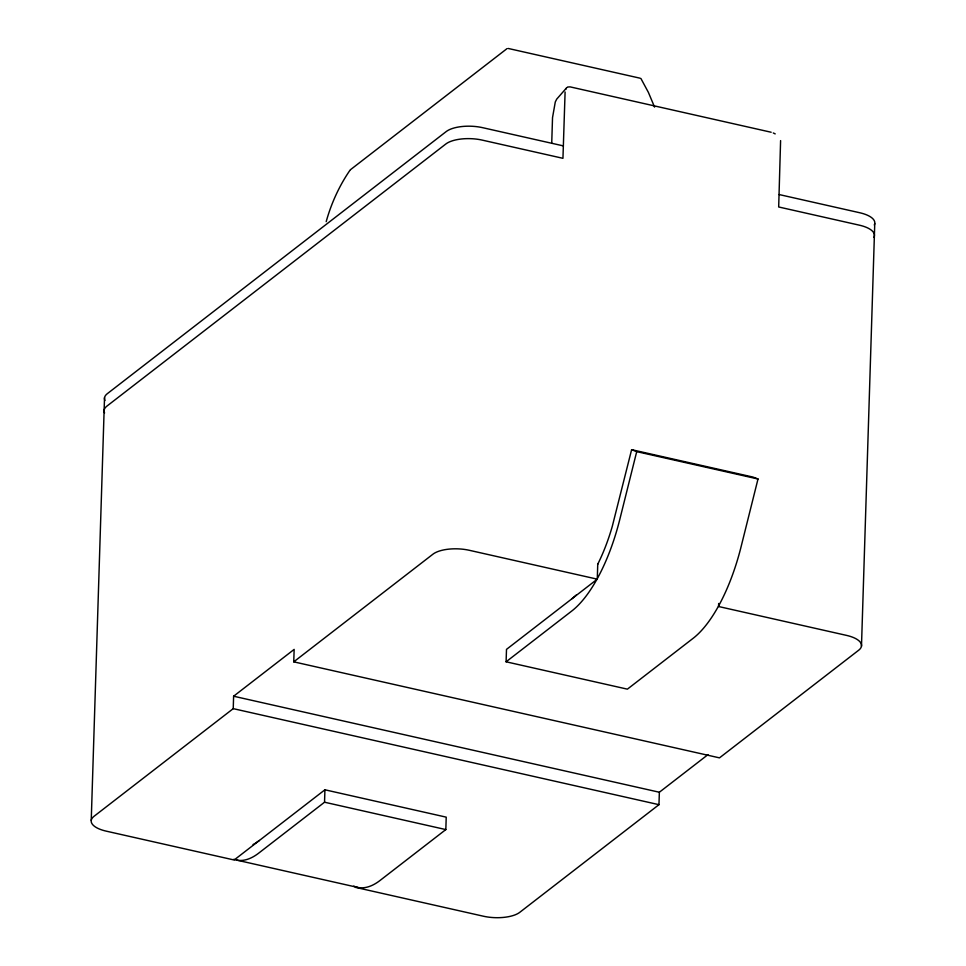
<?xml version="1.0" encoding="UTF-8"?>
<svg xmlns="http://www.w3.org/2000/svg" width="966" height="966" viewBox="0 0 966 966"><rect width="100%" height="100%" fill="white"/><g stroke="black" fill="none" stroke-linecap="round" stroke-linejoin="round"><path stroke-width="1.45" d="M91.239 820.303L104.521 397.678M353.773 886.112A118.637 47.358 -77.3 0 0 380.157 880.376L445.833 829.577L446.22 817.151L324.926 789.79L234.146 859.994L106.188 831.134A27.12 10.819 1.8 0 1 94.028 816.306L233.229 708.646L233.615 696.22L294.147 649.406L293.749 661.843L719.489 757.863L858.689 650.215A27.12 10.819 1.8 0 0 846.53 635.387L718.571 606.515L718.668 603.496M233.784 859.293A118.637 47.358 -77.3 0 0 258.864 853.014L324.54 802.215L324.926 789.79M597.604 564.47A105.065 41.936 -77.3 0 0 612.311 526.277L631.619 449.685L752.912 477.047L758.008 478.991L741.115 546.635A118.637 47.358 -77.3 0 1 693.081 638.357L627.393 689.156L506.099 661.795L506.498 649.369L597.278 579.165L597.749 564.084M551.731 143.04L552.528 117.623L555.281 101.985L556.706 99.136L566.813 87.592M355.44 887.356L483.398 916.215A27.12 10.819 1.8 0 0 519.768 912.327L658.969 804.678L659.355 792.241L708.018 754.615M861.479 646.218L874.761 223.593M565.098 91.999L562.949 158.315L482.203 140.106A27.12 10.819 1.8 0 0 445.845 143.994L106.924 406.106A27.12 10.819 1.8 0 0 104.569 412.941M631.619 449.685L636.715 451.629L619.834 519.273A118.637 47.358 -77.3 0 1 571.787 611.007L506.099 661.795M326.194 221.661C331.229 203.355 339.537 185.303 350.103 170.076M565.714 89.391L566.209 88.377M572.041 598.678L576.34 594.971M350.501 169.678L507.065 48.59M293.749 661.843L432.949 554.182A27.12 10.819 1.8 0 1 469.319 550.294L597.278 579.165M259.383 840.48L255.109 843.403A105.065 41.936 -77.3 0 1 253.056 844.525M567.513 87.037L570.085 86.868L771.17 132.245M508.261 48.469L640.096 78.198M563.335 145.89L482.602 127.669A27.12 10.819 1.8 0 0 446.232 131.557L107.311 393.681A27.12 10.819 1.8 0 0 104.956 400.504M779.079 194.54L859.812 212.761A27.12 10.819 1.8 0 1 874.278 224.981M636.715 451.629L758.008 478.991M233.615 696.22L659.355 792.241M233.229 708.646L658.969 804.678M324.54 802.215L445.833 829.577M236.489 860.066L357.782 887.428M773.295 132.97L775.203 133.888M640.893 78.475L648.403 92.41L654.574 107.105M780.6 140.601L778.681 206.978L859.426 225.187A27.12 10.819 1.8 0 1 873.892 237.407"/></g></svg>
